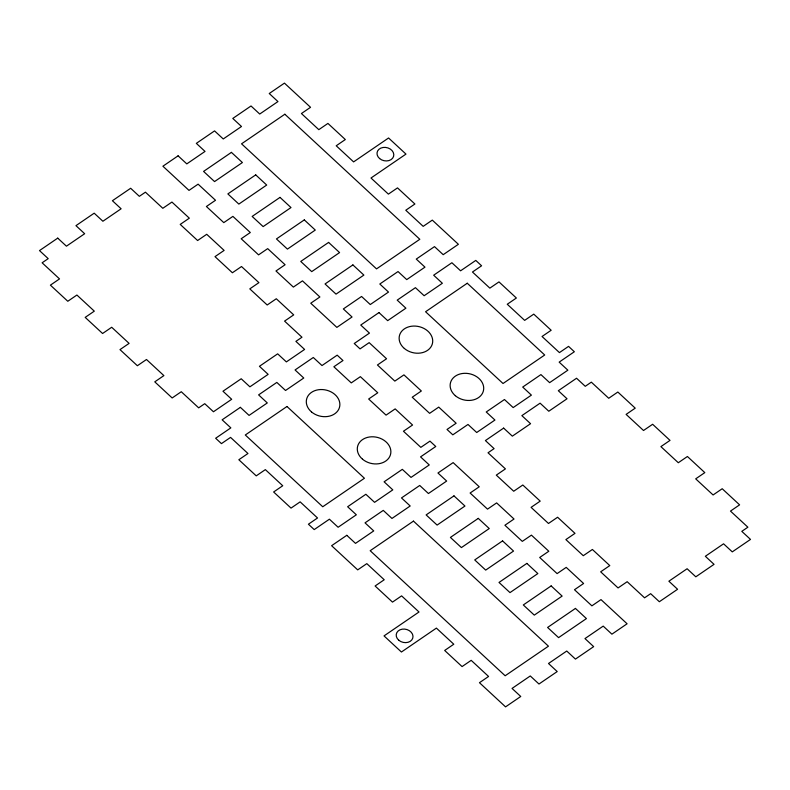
<?xml version="1.0" encoding="UTF-8"?>
<svg xmlns="http://www.w3.org/2000/svg" width="790" height="790" viewBox="0 0 790 790"><rect width="100%" height="100%" fill="white"/><g stroke="black" fill="none" stroke-linecap="round" stroke-linejoin="round"><path stroke-width="1.19" d="M57.729 238.126L39.5 250.588L48.2 258.646L42.117 262.793L59.517 278.91L50.402 285.151L67.792 301.267L76.906 295.035L94.306 311.151L85.192 317.382L102.582 333.499L111.696 327.267L129.096 343.383L119.981 349.615L137.371 365.731L146.486 359.499L163.886 375.615L154.771 381.847L172.161 397.963L181.275 391.731L198.675 407.847L204.748 403.69L213.448 411.758L231.677 399.286L222.978 391.228L241.207 378.766L249.907 386.824L268.136 374.361L259.436 366.303L277.665 353.841L286.365 361.899L304.594 349.437L295.904 341.379L301.978 337.221L284.578 321.105L293.702 314.874L276.303 298.758L267.188 304.989L249.798 288.873L258.913 282.642L241.513 266.526L232.398 272.757L215.008 256.641L224.123 250.41L206.723 234.294L197.609 240.525L180.219 224.409L189.333 218.178L171.934 202.062L162.819 208.293L145.429 192.177L139.346 196.325L130.656 188.267L112.417 200.729L121.117 208.787L102.888 221.249L94.188 213.191L75.959 225.654L84.658 233.722L66.429 246.184L57.729 238.126M178.096 155.828L162.908 166.216L188.998 190.39L198.112 184.159L215.512 200.275L206.397 206.506L223.787 222.622L232.902 216.391L250.302 232.517L241.187 238.748L258.577 254.864L267.692 248.633L285.091 264.749L275.977 270.98L293.366 287.096L302.481 280.865L319.881 296.981L310.756 303.212L336.856 327.386L352.044 316.997L343.344 308.939L361.573 296.477L370.273 304.535L388.502 292.073L379.812 284.015L398.041 271.553L406.732 279.611L424.971 267.148L416.271 259.09L434.5 246.628L443.2 254.686L458.388 244.298L432.298 220.124L423.183 226.355L405.784 210.239L414.898 204.008L397.508 187.892L388.394 194.123L370.994 178.007L405.971 154.099L388.571 137.983L353.604 161.891L336.214 145.775L345.329 139.544L327.929 123.418L318.814 129.659L301.425 113.533L310.539 107.302L284.44 83.128L269.252 93.516L277.952 101.574L259.722 114.037L251.023 105.978L232.793 118.441L241.493 126.499L223.254 138.961L214.564 130.903L196.335 143.365L205.025 151.423L186.796 163.886L178.096 155.828M284.844 114.234L241.552 143.82L376.534 268.886L419.816 239.291L284.844 114.234M231.421 152.371L203.573 171.41L214.554 181.582L242.402 162.542L231.421 152.371M255.713 174.876L227.866 193.915L238.847 204.087L266.694 185.048L255.713 174.876M280.016 197.391L252.158 216.43L263.139 226.602L290.987 207.563L280.016 197.391M304.308 219.897L276.46 238.936L287.432 249.107L315.279 230.068L304.308 219.897M328.601 242.411L300.753 261.45L311.724 271.622L339.582 252.583L328.601 242.411M352.893 264.917L325.046 283.956L336.026 294.127L363.874 275.088L352.893 264.917M240.377 407.344L222.138 419.816L230.838 427.874L215.65 438.253L221.447 443.625L230.561 437.393L247.951 453.509L238.837 459.74L256.237 475.866L265.351 469.625L282.741 485.751L273.626 491.982L291.026 508.098L300.141 501.867L317.531 517.983L308.416 524.214L314.213 529.586L329.41 519.198L338.11 527.256L356.339 514.794L347.64 506.736L365.869 494.273L374.569 502.331L392.798 489.869L384.098 481.811L402.327 469.349L411.027 477.407L429.256 464.945L420.557 456.887L435.754 446.498L429.957 441.126L420.843 447.357L403.443 431.241L412.558 425.01L395.168 408.894L386.053 415.125L368.654 399.009L377.768 392.778L360.378 376.662L351.264 382.893L333.864 366.767L342.978 360.536L337.182 355.164L321.994 365.553L313.294 357.495L295.065 369.957L303.765 378.015L285.536 390.477L276.836 382.419L258.606 394.882L267.297 402.94L249.067 415.402L240.377 407.344M378.973 312.593L360.744 325.055L369.444 333.113L354.246 343.502L360.043 348.874L369.157 342.643L386.557 358.759L377.442 364.99L394.832 381.106L403.947 374.875L421.347 390.991L412.232 397.222L429.622 413.338L438.736 407.107L456.136 423.233L447.022 429.464L452.818 434.836L468.006 424.447L476.706 432.505L494.935 420.043L486.235 411.985L504.464 399.523L513.164 407.581L531.394 395.119L522.704 387.06L540.933 374.598L549.623 382.656L567.862 370.184L559.162 362.126L574.35 351.748L568.553 346.375L559.438 352.607L542.049 336.491L551.163 330.26L533.764 314.134L524.649 320.375L507.259 304.249L516.374 298.018L498.974 281.902L489.859 288.133L472.469 272.017L481.584 265.786L475.787 260.414L460.59 270.802L451.89 262.744L433.661 275.206L442.361 283.264L424.131 295.727L415.431 287.669L397.202 300.131L405.902 308.189L387.673 320.651L378.973 312.593M286.977 406.495L245.295 434.994L322.745 506.755L364.427 478.256L286.977 406.495M467.255 283.245L425.573 311.744L503.023 383.506L544.705 355.006L467.255 283.245M346.8 535.314L331.612 545.702L357.702 569.876L366.817 563.645L384.216 579.761L375.102 585.992L392.492 602.108L401.606 595.877L419.006 611.993L384.029 635.901L401.429 652.017L436.396 628.109L453.786 644.225L444.671 650.456L462.071 666.582L471.186 660.341L488.576 676.467L479.461 682.698L505.56 706.872L520.748 696.484L512.048 688.426L530.278 675.964L538.977 684.021L557.207 671.559L548.507 663.501L566.746 651.039L575.436 659.097L593.665 646.635L584.975 638.577L603.205 626.115L611.904 634.173L627.092 623.784L601.002 599.61L591.888 605.841L574.488 589.725L583.603 583.494L566.213 567.378L557.098 573.609L539.698 557.483L548.813 551.252L531.423 535.136L522.308 541.367L504.909 525.251L514.023 519.02L496.634 502.904L487.519 509.135L470.119 493.019L479.244 486.788L453.144 462.614L437.956 473.003L446.656 481.061L428.427 493.523L419.727 485.465L401.498 497.927L410.188 505.985L391.959 518.447L383.269 510.389L365.029 522.852L373.729 530.91L355.5 543.372L346.8 535.314M503.635 428.101L485.406 440.563L494.096 448.621L488.023 452.779L505.422 468.895L496.298 475.126L513.698 491.242L522.812 485.011L540.202 501.127L531.087 507.358L548.487 523.474L557.602 517.243L574.992 533.359L565.877 539.59L583.277 555.706L592.391 549.475L609.781 565.591L600.667 571.822L618.066 587.938L627.181 581.707L644.571 597.823L650.654 593.675L659.344 601.733L677.583 589.271L668.883 581.213L687.112 568.751L695.812 576.809L714.042 564.346L705.342 556.279L723.571 543.816L732.271 551.874L750.5 539.412L741.8 531.354L747.883 527.207L730.483 511.09L739.598 504.85L722.208 488.734L713.094 494.965L695.694 478.849L704.808 472.618L687.418 456.502L678.304 462.733L660.904 446.617L670.019 440.385L652.629 424.269L643.514 430.501L626.115 414.385L635.229 408.154L617.839 392.038L608.725 398.269L591.325 382.153L585.252 386.31L576.552 378.242L558.323 390.714L567.023 398.772L548.793 411.235L540.093 403.176L521.864 415.639L530.564 423.697L512.335 436.159L503.635 428.101M413.466 521.114L370.184 550.709L505.156 675.766L548.448 646.181L413.466 521.114M453.974 495.873L426.126 514.912L437.107 525.083L464.954 506.044L453.974 495.873M478.276 518.378L450.419 537.417L461.4 547.588L489.247 528.55L478.276 518.378M502.568 540.893L474.721 559.932L485.692 570.104L513.539 551.064L502.568 540.893M526.861 563.398L499.013 582.437L509.985 592.609L537.842 573.57L526.861 563.398M551.153 585.913L523.306 604.952L534.287 615.124L562.134 596.085L551.153 585.913M575.446 608.418L547.598 627.457L558.579 637.629L586.427 618.59L575.446 608.418M398.802 640.256A8.483 6.695 12.9 0 0 412.765 638.123A8.483 6.695 12.9 0 0 402.228 629.166A8.483 6.695 12.9 0 0 398.802 640.256M311.497 411.916A16.955 13.381 12.9 0 0 339.404 407.66A16.955 13.381 12.9 0 0 318.34 389.756A16.955 13.381 12.9 0 0 311.497 411.916M362.491 459.168A16.955 13.381 12.9 0 0 390.408 454.912A16.955 13.381 12.9 0 0 369.335 437.008A16.955 13.381 12.9 0 0 362.491 459.168M379.605 158.563A8.483 6.695 12.9 0 0 393.568 156.43A8.483 6.695 12.9 0 0 383.031 147.473A8.483 6.695 12.9 0 0 379.605 158.563M455.336 395.701A16.955 13.381 12.9 0 0 483.243 391.435A16.955 13.381 12.9 0 0 462.18 373.532A16.955 13.381 12.9 0 0 455.336 395.701M404.332 348.449A16.955 13.381 12.9 0 0 432.249 344.183A16.955 13.381 12.9 0 0 411.185 326.28A16.955 13.381 12.9 0 0 404.332 348.449"/></g></svg>
